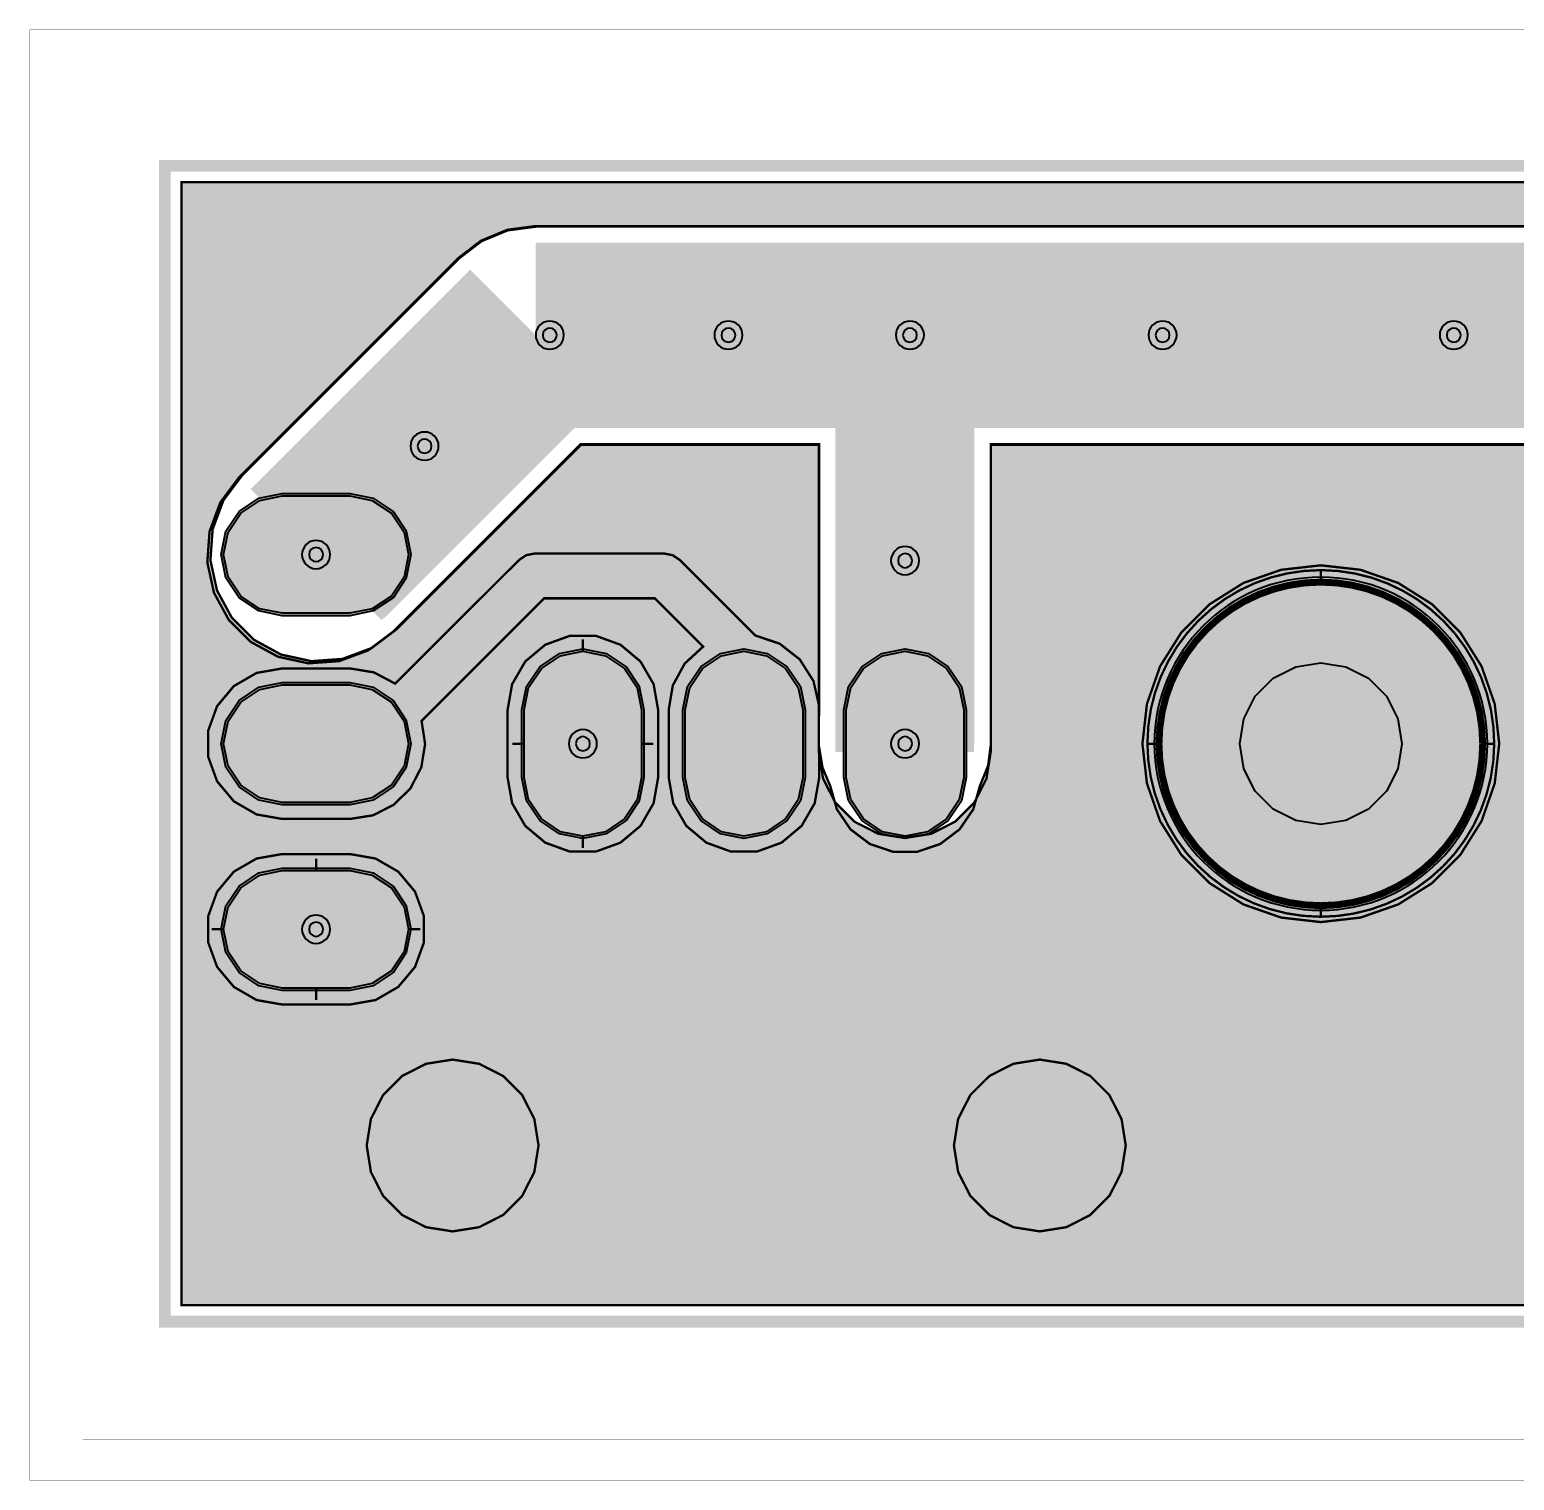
# Model space of a CAD drawing. Header units: millimetres. Extents: x -3 to 303, y -3 to 28.
# Drawn here: x -2.92 to 29.18, y -3.43 to 27.94 of the extents above; entities that cross this region are included whole.
import ezdxf

# ---------------------------------------------------------------- set-up
doc = ezdxf.new("R2010")
doc.units = ezdxf.units.MM
doc.header["$MEASUREMENT"] = 0
for name, color, linetype, true_color in [('Board-Outline-Layer', 7, 'Continuous', 0xff00ff), ('Bottom-Layer', 7, 'Continuous', 0x0000ff), ('Bottom-Paste-Mask-Layer', 7, 'Continuous', 0x800000), ('Bottom-Solder-Mask-Layer', 7, 'Continuous', 0xaa00ff), ('Document-Layer', 7, 'Continuous', 0xffffff), ('Hole-Layer', 7, 'Continuous', 0x222222), ('Mechanical-Layer', 7, 'Continuous', 0xf022f0), ('Multi-Layer', 7, 'Continuous', 0xc0c0c0), ('Top-Layer', 7, 'Continuous', 0xff0000), ('Top-Paste-Mask-Layer', 7, 'Continuous', 0x808080), ('Top-Solder-Mask-Layer', 7, 'Continuous', 0x800080)]:
    doc.layers.add(name, color=color, linetype=linetype, true_color=true_color)

msp = doc.modelspace()

# ---------------------------------------------------------------- hatches: boundary and pattern name
at = {"layer": 'Bottom-Layer'}
for points in [[(299.642, 24.642), (299.642, 17.719), (299.417, 18.168), (299.102, 18.558), (294.668, 22.993), (294.179, 23.367), (293.611, 23.603), (293, 23.683), (8.025, 23.683), (7.415, 23.603), (6.846, 23.367), (6.358, 22.993), (1.67, 18.304), (1.268, 17.767), (1.033, 17.138), (0.985, 16.469), (1.128, 15.813), (1.449, 15.224), (1.924, 14.749), (2.513, 14.428), (3.169, 14.285), (3.838, 14.333), (4.467, 14.567), (5.005, 14.97), (9.002, 18.967), (14.144, 18.967), (14.144, 12.319), (14.235, 11.745), (14.499, 11.227), (14.91, 10.816), (15.428, 10.552), (16.002, 10.461), (16.576, 10.552), (17.094, 10.816), (17.505, 11.227), (17.769, 11.745), (17.86, 12.319), (17.86, 18.967), (32.178, 18.967), (32.178, 12.319), (32.269, 11.745), (32.533, 11.227), (32.944, 10.816), (33.462, 10.552), (34.036, 10.461), (34.61, 10.552), (35.128, 10.816), (35.539, 11.227), (35.803, 11.745), (35.894, 12.319), (35.894, 18.967), (64.309, 18.967), (64.309, 12.319), (64.4, 11.745), (64.664, 11.227), (65.075, 10.816), (65.593, 10.552), (66.167, 10.461), (66.741, 10.552), (67.259, 10.816), (67.67, 11.227), (67.934, 11.745), (68.025, 12.319), (68.025, 18.967), (82.343, 18.967), (82.343, 12.319), (82.434, 11.745), (82.698, 11.227), (83.109, 10.816), (83.627, 10.552), (84.201, 10.461), (84.775, 10.552), (85.293, 10.816), (85.704, 11.227), (85.968, 11.745), (86.059, 12.319), (86.059, 18.967), (94.916, 18.967), (94.916, 16.96), (95.007, 16.386), (95.271, 15.868), (95.682, 15.457), (96.2, 15.193), (96.774, 15.102), (97.348, 15.193), (97.866, 15.457), (98.277, 15.868), (98.541, 16.386), (98.632, 16.96), (98.632, 18.967), (101.647, 18.967), (101.647, 16.96), (101.738, 16.386), (102.002, 15.868), (102.413, 15.457), (102.931, 15.193), (103.505, 15.102), (104.079, 15.193), (104.597, 15.457), (105.008, 15.868), (105.272, 16.386), (105.363, 16.96), (105.363, 18.967), (114.347, 18.967), (114.347, 12.319), (114.438, 11.745), (114.702, 11.227), (115.113, 10.816), (115.631, 10.552), (116.205, 10.461), (116.779, 10.552), (117.297, 10.816), (117.709, 11.227), (117.972, 11.745), (118.063, 12.319), (118.063, 18.967), (132.381, 18.967), (132.381, 12.319), (132.472, 11.745), (132.736, 11.227), (133.147, 10.816), (133.665, 10.552), (134.239, 10.461), (134.813, 10.552), (135.331, 10.816), (135.743, 11.227), (136.006, 11.745), (136.097, 12.319), (136.097, 18.967), (164.639, 18.967), (164.639, 12.319), (164.73, 11.745), (164.994, 11.227), (165.405, 10.816), (165.923, 10.552), (166.497, 10.461), (167.072, 10.552), (167.59, 10.816), (168.001, 11.227), (168.265, 11.745), (168.355, 12.319), (168.355, 18.967), (182.038, 18.967), (182.038, 12.319), (182.129, 11.745), (182.393, 11.227), (182.804, 10.816), (183.322, 10.552), (183.896, 10.461), (184.471, 10.552), (184.989, 10.816), (185.4, 11.227), (185.664, 11.745), (185.755, 12.319), (185.755, 18.967), (194.865, 18.967), (194.865, 16.833), (194.956, 16.259), (195.22, 15.741), (195.631, 15.33), (196.149, 15.066), (196.723, 14.975), (197.298, 15.066), (197.816, 15.33), (198.227, 15.741), (198.491, 16.259), (198.582, 16.833), (198.582, 18.967), (201.596, 18.967), (201.596, 16.891), (201.687, 16.317), (201.951, 15.799), (202.362, 15.388), (202.88, 15.124), (203.454, 15.033), (204.029, 15.124), (204.547, 15.388), (204.958, 15.799), (205.222, 16.317), (205.313, 16.891), (205.313, 18.967), (214.55, 18.967), (214.55, 12.319), (214.641, 11.745), (214.905, 11.227), (215.316, 10.816), (215.834, 10.552), (216.408, 10.461), (216.983, 10.552), (217.501, 10.816), (217.912, 11.227), (218.176, 11.745), (218.267, 12.319), (218.267, 18.967), (231.949, 18.967), (231.949, 12.319), (232.04, 11.745), (232.304, 11.227), (232.715, 10.816), (233.233, 10.552), (233.807, 10.461), (234.382, 10.552), (234.9, 10.816), (235.311, 11.227), (235.575, 11.745), (235.666, 12.319), (235.666, 18.967), (264.461, 18.967), (264.461, 12.319), (264.552, 11.745), (264.816, 11.227), (265.227, 10.816), (265.745, 10.552), (266.32, 10.461), (266.894, 10.552), (267.412, 10.816), (267.823, 11.227), (268.087, 11.745), (268.178, 12.319), (268.178, 18.967), (281.86, 18.967), (281.86, 12.319), (281.951, 11.745), (282.215, 11.227), (282.626, 10.816), (283.144, 10.552), (283.719, 10.461), (284.293, 10.552), (284.811, 10.816), (285.222, 11.227), (285.486, 11.745), (285.577, 12.319), (285.577, 18.967), (292.024, 18.967), (295.767, 15.224), (296.304, 14.822), (296.932, 14.587), (297.601, 14.539), (298.256, 14.681), (298.845, 15.001), (299.32, 15.475), (299.642, 16.063), (299.642, 0.358), (0.358, 0.358), (0.358, 24.642)], [(21.142, 12.5), (21.239, 11.642), (21.524, 10.826), (21.984, 10.095), (22.595, 9.484), (23.326, 9.024), (24.142, 8.739), (25, 8.642), (25.859, 8.739), (26.674, 9.024), (27.406, 9.484), (28.016, 10.095), (28.476, 10.826), (28.761, 11.642), (28.858, 12.5), (28.761, 13.359), (28.476, 14.174), (28.016, 14.906), (27.406, 15.516), (26.674, 15.976), (25.859, 16.261), (25, 16.358), (24.142, 16.261), (23.326, 15.976), (22.595, 15.516), (21.984, 14.906), (21.524, 14.174), (21.239, 13.359)], [(21.5, 12.5, 1), (28.5, 12.5, 1)], [(4.365, 3.81), (4.456, 3.236), (4.72, 2.718), (5.131, 2.307), (5.649, 2.043), (6.223, 1.952), (6.797, 2.043), (7.315, 2.307), (7.726, 2.718), (7.99, 3.236), (8.081, 3.81), (7.99, 4.384), (7.726, 4.902), (7.315, 5.313), (6.797, 5.577), (6.223, 5.668), (5.649, 5.577), (5.131, 5.313), (4.72, 4.902), (4.456, 4.384)], [(17.065, 3.81), (17.156, 3.236), (17.42, 2.718), (17.831, 2.307), (18.349, 2.043), (18.923, 1.952), (19.497, 2.043), (20.015, 2.307), (20.426, 2.718), (20.69, 3.236), (20.781, 3.81), (20.69, 4.384), (20.426, 4.902), (20.015, 5.313), (19.497, 5.577), (18.923, 5.668), (18.349, 5.577), (17.831, 5.313), (17.42, 4.902), (17.156, 4.384)]]:
    msp.add_hatch(color=256, dxfattribs=at).paths.add_polyline_path(points)
at = {"layer": 'Bottom-Paste-Mask-Layer'}
msp.add_hatch(color=256, dxfattribs=at).paths.add_polyline_path([(21.5, 12.5, 1), (28.5, 12.5, 1)])
at = {"layer": 'Bottom-Solder-Mask-Layer'}
msp.add_hatch(color=256, dxfattribs=at).paths.add_polyline_path([(21.398, 12.5, 1), (28.602, 12.5, 1)])
at = {"layer": 'Hole-Layer'}
msp.add_hatch(color=256, dxfattribs=at).paths.add_polyline_path([(24.998, 10.75), (24.457, 10.836), (23.969, 11.084), (23.582, 11.471), (23.333, 11.959), (23.248, 12.5), (23.333, 13.041), (23.582, 13.529), (23.969, 13.916), (24.457, 14.164), (24.998, 14.25), (25.003, 14.25), (25.543, 14.164), (26.031, 13.916), (26.418, 13.529), (26.667, 13.041), (26.753, 12.5), (26.667, 11.959), (26.418, 11.471), (26.031, 11.084), (25.543, 10.836), (25.003, 10.75)])
at = {"layer": 'Multi-Layer'}
for points in [[(21.5, 12.5, 1), (28.5, 12.5, 1)], [(21.5, 12.5, 1), (28.5, 12.5, 1)], [(21.5, 12.5, 1), (28.5, 12.5, 1)], [(4.723, 3.81, 1), (7.723, 3.81, 1)], [(17.423, 3.81, 1), (20.423, 3.81, 1)]]:
    msp.add_hatch(color=256, dxfattribs=at).paths.add_polyline_path(points)
at = {"layer": 'Top-Layer'}
for points in [[(299.642, 12.183), (299.642, 8.557), (299.442, 9.077), (299.079, 9.498), (298.594, 9.773), (298.045, 9.868), (296.585, 9.868), (296.029, 9.77), (295.539, 9.487), (295.175, 9.054), (294.982, 8.523), (294.982, 7.957), (295.175, 7.426), (295.539, 6.993), (296.029, 6.71), (296.585, 6.612), (298.045, 6.612), (298.594, 6.707), (299.079, 6.982), (299.442, 7.403), (299.642, 7.923), (299.642, 0.358), (0.358, 0.358), (0.358, 24.642), (299.642, 24.642), (299.642, 17.147), (299.514, 17.618), (299.291, 18.053), (298.983, 18.433), (294.412, 23.004), (293.924, 23.378), (293.355, 23.614), (292.744, 23.694), (8.016, 23.694), (7.406, 23.614), (6.837, 23.378), (6.349, 23.004), (1.603, 18.258), (1.2, 17.72), (0.966, 17.091), (0.918, 16.422), (1.061, 15.766), (1.382, 15.177), (1.857, 14.702), (2.446, 14.381), (3.102, 14.238), (3.771, 14.286), (4.4, 14.52), (4.937, 14.923), (8.993, 18.978), (14.15, 18.978), (14.15, 13.316), (14.027, 13.856), (13.731, 14.323), (13.295, 14.664), (12.771, 14.839), (11.138, 16.472), (10.981, 16.577), (10.795, 16.614), (8.001, 16.614), (7.815, 16.577), (7.658, 16.472), (4.983, 13.798), (4.519, 14.043), (4, 14.128), (2.54, 14.128), (1.983, 14.03), (1.493, 13.747), (1.13, 13.314), (0.937, 12.783), (0.937, 12.217), (1.13, 11.686), (1.493, 11.253), (1.983, 10.97), (2.54, 10.872), (4, 10.872), (4.502, 10.951), (4.954, 11.181), (5.314, 11.539), (5.546, 11.99), (5.628, 12.492), (5.552, 12.993), (8.202, 15.644), (10.594, 15.644), (11.64, 14.598), (11.243, 14.234), (10.985, 13.761), (10.896, 13.23), (10.896, 11.77), (10.994, 11.213), (11.277, 10.723), (11.71, 10.36), (12.241, 10.167), (12.807, 10.167), (13.338, 10.36), (13.771, 10.723), (14.054, 11.213), (14.152, 11.77), (14.152, 12.408), (14.223, 11.983), (14.39, 11.586), (14.533, 11.081), (14.829, 10.647), (15.248, 10.33), (15.746, 10.163), (16.271, 10.163), (16.768, 10.33), (17.187, 10.647), (17.483, 11.081), (17.626, 11.586), (17.805, 12.027), (17.866, 12.5), (17.866, 18.978), (32.338, 18.978), (32.338, 12.504), (32.366, 12.178), (32.452, 11.862), (32.452, 11.77), (32.535, 11.258), (32.775, 10.797), (33.147, 10.436), (33.614, 10.21), (34.129, 10.143), (34.639, 10.241), (35.092, 10.494), (35.442, 10.878), (35.654, 11.352), (35.826, 11.613), (35.953, 11.9), (35.953, 11.77), (36.051, 11.213), (36.334, 10.723), (36.767, 10.36), (37.298, 10.167), (37.864, 10.167), (38.395, 10.36), (38.828, 10.723), (39.111, 11.213), (39.209, 11.77), (39.209, 13.23), (39.15, 13.666), (38.976, 14.07), (38.7, 14.413), (38.342, 14.669), (39.444, 15.771), (60.124, 15.771), (61.5, 14.395), (61.234, 14.055), (61.067, 13.658), (61.01, 13.23), (61.01, 11.77), (61.108, 11.213), (61.391, 10.723), (61.824, 10.36), (62.355, 10.167), (62.921, 10.167), (63.452, 10.36), (63.885, 10.723), (64.168, 11.213), (64.266, 11.77), (64.266, 13.23), (64.173, 13.774), (63.903, 14.255), (63.488, 14.619), (62.975, 14.823), (62.423, 14.844), (60.668, 16.599), (60.511, 16.704), (60.325, 16.741), (39.243, 16.741), (39.057, 16.704), (38.9, 16.599), (37.238, 14.937), (37.183, 14.872), (37.141, 14.797), (36.678, 14.585), (36.303, 14.239), (36.054, 13.794), (36.054, 18.978), (64.293, 18.978), (64.293, 12.504), (64.345, 12.067), (64.498, 11.655), (64.62, 11.143), (64.898, 10.696), (65.305, 10.362), (65.796, 10.175), (66.322, 10.154), (66.827, 10.302), (67.258, 10.604), (67.571, 11.027), (67.732, 11.528), (67.938, 11.997), (68.009, 12.504), (68.009, 18.978), (82.452, 18.978), (82.452, 12.504), (82.48, 12.178), (82.566, 11.862), (82.566, 11.77), (82.649, 11.258), (82.889, 10.797), (83.261, 10.436), (83.729, 10.21), (84.243, 10.143), (84.753, 10.241), (85.206, 10.494), (85.556, 10.878), (85.768, 11.352), (85.941, 11.613), (86.067, 11.9), (86.067, 11.77), (86.165, 11.213), (86.448, 10.723), (86.881, 10.36), (87.412, 10.167), (87.978, 10.167), (88.509, 10.36), (88.942, 10.723), (89.225, 11.213), (89.323, 11.77), (89.323, 13.23), (89.223, 13.794), (88.933, 14.288), (88.489, 14.651), (89.482, 15.644), (92.001, 15.644), (94.46, 13.185), (94.317, 12.663), (94.353, 12.122), (94.565, 11.624), (94.928, 11.222), (95.403, 10.962), (95.937, 10.872), (97.397, 10.872), (97.905, 10.953), (98.362, 11.188), (98.723, 11.555), (98.951, 12.015), (101.224, 12.015), (101.453, 11.555), (101.814, 11.188), (102.271, 10.953), (102.778, 10.872), (104.238, 10.872), (104.76, 10.958), (105.226, 11.206), (105.589, 11.591), (105.809, 12.071), (105.863, 12.597), (105.747, 13.112), (108.278, 15.644), (110.924, 15.644), (111.932, 14.636), (111.502, 14.273), (111.221, 13.785), (111.124, 13.23), (111.124, 11.77), (111.222, 11.213), (111.505, 10.723), (111.938, 10.36), (112.469, 10.167), (113.035, 10.167), (113.566, 10.36), (113.999, 10.723), (114.282, 11.213), (114.38, 11.77), (114.38, 12.408), (114.451, 11.983), (114.619, 11.586), (114.761, 11.081), (115.057, 10.647), (115.476, 10.33), (115.974, 10.163), (116.499, 10.163), (116.996, 10.33), (117.415, 10.647), (117.711, 11.081), (117.854, 11.586), (118.033, 12.027), (118.094, 12.5), (118.094, 18.978), (132.387, 18.978), (132.387, 12.5), (132.448, 12.027), (132.628, 11.586), (132.77, 11.081), (133.066, 10.647), (133.485, 10.33), (133.983, 10.163), (134.508, 10.163), (135.005, 10.33), (135.424, 10.647), (135.72, 11.081), (135.863, 11.586), (136.042, 12.027), (136.103, 12.5), (136.103, 18.978), (164.639, 18.978), (164.639, 12.935), (164.588, 12.474), (164.652, 12.015), (164.828, 11.586), (164.969, 11.085), (165.26, 10.654), (165.673, 10.337), (166.164, 10.166), (166.685, 10.16), (167.181, 10.317), (167.601, 10.623), (167.904, 11.046), (168.058, 11.543), (168.28, 12.026), (168.355, 12.552), (168.355, 18.978), (182.041, 18.978), (182.041, 12.5), (182.102, 12.027), (182.282, 11.586), (182.424, 11.081), (182.72, 10.647), (183.139, 10.33), (183.637, 10.163), (184.162, 10.163), (184.66, 10.33), (185.078, 10.647), (185.374, 11.081), (185.517, 11.586), (185.696, 12.027), (185.758, 12.5), (185.758, 18.978), (194.852, 18.978), (194.852, 17.764), (194.537, 17.345), (194.372, 16.848), (194.374, 16.324), (194.542, 15.827), (194.858, 15.41), (195.291, 15.115), (195.796, 14.972), (196.237, 14.793), (196.71, 14.732), (197.182, 14.793), (197.624, 14.972), (198.128, 15.115), (198.561, 15.41), (198.878, 15.827), (199.046, 16.324), (199.048, 16.848), (198.882, 17.345), (198.568, 17.764), (198.568, 18.978), (201.569, 18.978), (201.569, 17.876), (201.224, 17.51), (201.007, 17.056), (200.939, 16.558), (201.027, 16.063), (201.261, 15.618), (201.62, 15.265), (202.07, 15.04), (202.567, 14.962), (202.826, 14.962), (203.427, 14.862), (204.028, 14.962), (204.544, 15.046), (205.007, 15.29), (205.368, 15.667), (205.592, 16.14), (205.654, 16.659), (205.548, 17.171), (205.285, 17.623), (205.285, 18.978), (214.448, 18.978), (214.448, 12.5), (214.509, 12.027), (214.688, 11.586), (214.831, 11.081), (215.127, 10.647), (215.546, 10.33), (216.043, 10.163), (216.568, 10.163), (217.066, 10.33), (217.485, 10.647), (217.781, 11.081), (217.924, 11.586), (218.103, 12.027), (218.164, 12.5), (218.164, 18.978), (231.901, 18.978), (231.901, 12.5), (231.962, 12.027), (232.142, 11.586), (232.285, 11.081), (232.581, 10.647), (232.999, 10.33), (233.497, 10.163), (234.022, 10.163), (234.52, 10.33), (234.938, 10.647), (235.234, 11.081), (235.377, 11.586), (235.556, 12.027), (235.618, 12.5), (235.618, 18.978), (264.435, 18.978), (264.435, 12.5), (264.496, 12.027), (264.675, 11.586), (264.818, 11.081), (265.114, 10.647), (265.533, 10.33), (266.03, 10.163), (266.555, 10.163), (267.053, 10.33), (267.472, 10.647), (267.768, 11.081), (267.911, 11.586), (268.09, 12.027), (268.151, 12.5), (268.151, 18.978), (281.888, 18.978), (281.888, 12.5), (281.95, 12.027), (282.129, 11.586), (282.272, 11.081), (282.568, 10.647), (282.986, 10.33), (283.484, 10.163), (284.009, 10.163), (284.507, 10.33), (284.925, 10.647), (285.222, 11.081), (285.364, 11.586), (285.544, 12.027), (285.605, 12.5), (285.605, 18.978), (291.768, 18.978), (295.648, 15.098), (296.162, 14.708), (296.762, 14.473), (297.403, 14.409), (298.038, 14.52), (298.619, 14.8), (299.102, 15.226), (299.452, 15.767), (299.642, 16.383), (299.642, 12.817), (299.442, 13.337), (299.079, 13.758), (298.594, 14.033), (298.045, 14.128), (296.585, 14.128), (296.255, 14.094), (295.938, 13.994), (293.46, 16.472), (293.302, 16.577), (293.117, 16.614), (289.307, 16.614), (289.121, 16.577), (288.964, 16.472), (287.324, 14.832), (286.794, 14.638), (286.363, 14.274), (286.082, 13.786), (285.984, 13.23), (285.984, 11.77), (286.082, 11.213), (286.365, 10.723), (286.798, 10.36), (287.329, 10.167), (287.895, 10.167), (288.426, 10.36), (288.859, 10.723), (289.142, 11.213), (289.24, 11.77), (289.24, 13.23), (289.148, 13.769), (288.883, 14.247), (288.475, 14.611), (289.508, 15.644), (292.916, 15.644), (295.202, 13.358), (295.008, 12.905), (294.96, 12.415), (295.059, 11.932), (295.299, 11.502), (295.656, 11.163), (296.099, 10.946), (296.585, 10.872), (298.045, 10.872), (298.594, 10.967), (299.079, 11.242), (299.442, 11.663)], [(2.54, 15.32), (2.054, 15.417), (1.642, 15.692), (1.367, 16.104), (1.27, 16.59), (1.367, 17.076), (1.642, 17.488), (2.054, 17.763), (2.54, 17.86), (4, 17.86), (4.486, 17.763), (4.898, 17.488), (5.173, 17.076), (5.27, 16.59), (5.173, 16.104), (4.898, 15.692), (4.486, 15.417), (4, 15.32)], [(21.142, 12.5), (21.239, 11.642), (21.524, 10.826), (21.984, 10.095), (22.595, 9.484), (23.326, 9.024), (24.142, 8.739), (25, 8.642), (25.859, 8.739), (26.674, 9.024), (27.406, 9.484), (28.016, 10.095), (28.476, 10.826), (28.761, 11.642), (28.858, 12.5), (28.761, 13.359), (28.476, 14.174), (28.016, 14.906), (27.406, 15.516), (26.674, 15.976), (25.859, 16.261), (25, 16.358), (24.142, 16.261), (23.326, 15.976), (22.595, 15.516), (21.984, 14.906), (21.524, 14.174), (21.239, 13.359)], [(21.5, 12.5, 1), (28.5, 12.5, 1)], [(7.412, 13.23), (7.412, 11.77), (7.51, 11.213), (7.793, 10.723), (8.226, 10.36), (8.757, 10.167), (9.323, 10.167), (9.854, 10.36), (10.287, 10.723), (10.57, 11.213), (10.668, 11.77), (10.668, 13.23), (10.57, 13.787), (10.287, 14.277), (9.854, 14.64), (9.323, 14.833), (8.757, 14.833), (8.226, 14.64), (7.793, 14.277), (7.51, 13.787)], [(10.31, 11.77), (10.213, 11.284), (9.938, 10.872), (9.526, 10.597), (9.04, 10.5), (8.554, 10.597), (8.142, 10.872), (7.867, 11.284), (7.77, 11.77), (7.77, 13.23), (7.867, 13.716), (8.142, 14.128), (8.554, 14.403), (9.04, 14.5), (9.526, 14.403), (9.938, 14.128), (10.213, 13.716), (10.31, 13.23)], [(13.794, 11.77), (13.697, 11.284), (13.422, 10.872), (13.01, 10.597), (12.524, 10.5), (12.038, 10.597), (11.626, 10.872), (11.351, 11.284), (11.254, 11.77), (11.254, 13.23), (11.351, 13.716), (11.626, 14.128), (12.038, 14.403), (12.524, 14.5), (13.01, 14.403), (13.422, 14.128), (13.697, 13.716), (13.794, 13.23)], [(17.278, 11.77), (17.181, 11.284), (16.906, 10.872), (16.494, 10.597), (16.008, 10.5), (15.522, 10.597), (15.11, 10.872), (14.835, 11.284), (14.738, 11.77), (14.738, 13.23), (14.835, 13.716), (15.11, 14.128), (15.522, 14.403), (16.008, 14.5), (16.494, 14.403), (16.906, 14.128), (17.181, 13.716), (17.278, 13.23)], [(2.54, 11.23), (2.054, 11.327), (1.642, 11.602), (1.367, 12.014), (1.27, 12.5), (1.367, 12.986), (1.642, 13.398), (2.054, 13.673), (2.54, 13.77), (4, 13.77), (4.486, 13.673), (4.898, 13.398), (5.173, 12.986), (5.27, 12.5), (5.173, 12.014), (4.898, 11.602), (4.486, 11.327), (4, 11.23)], [(4, 10.114), (2.54, 10.114), (1.983, 10.016), (1.493, 9.733), (1.13, 9.3), (0.937, 8.769), (0.937, 8.203), (1.13, 7.672), (1.493, 7.239), (1.983, 6.956), (2.54, 6.858), (4, 6.858), (4.557, 6.956), (5.047, 7.239), (5.41, 7.672), (5.603, 8.203), (5.603, 8.769), (5.41, 9.3), (5.047, 9.733), (4.557, 10.016)], [(2.54, 7.216), (2.054, 7.313), (1.642, 7.588), (1.367, 8), (1.27, 8.486), (1.367, 8.972), (1.642, 9.384), (2.054, 9.659), (2.54, 9.756), (4, 9.756), (4.486, 9.659), (4.898, 9.384), (5.173, 8.972), (5.27, 8.486), (5.173, 8), (4.898, 7.588), (4.486, 7.313), (4, 7.216)], [(4.365, 3.81), (4.456, 3.236), (4.72, 2.718), (5.131, 2.307), (5.649, 2.043), (6.223, 1.952), (6.797, 2.043), (7.315, 2.307), (7.726, 2.718), (7.99, 3.236), (8.081, 3.81), (7.99, 4.384), (7.726, 4.902), (7.315, 5.313), (6.797, 5.577), (6.223, 5.668), (5.649, 5.577), (5.131, 5.313), (4.72, 4.902), (4.456, 4.384)], [(17.065, 3.81), (17.156, 3.236), (17.42, 2.718), (17.831, 2.307), (18.349, 2.043), (18.923, 1.952), (19.497, 2.043), (20.015, 2.307), (20.426, 2.718), (20.69, 3.236), (20.781, 3.81), (20.69, 4.384), (20.426, 4.902), (20.015, 5.313), (19.497, 5.577), (18.923, 5.668), (18.349, 5.577), (17.831, 5.313), (17.42, 4.902), (17.156, 4.384)]]:
    msp.add_hatch(color=256, dxfattribs=at).paths.add_polyline_path(points)
at = {"layer": 'Top-Paste-Mask-Layer'}
for points in [[(2.54, 15.32), (2.054, 15.417), (1.642, 15.692), (1.367, 16.104), (1.27, 16.59), (1.367, 17.076), (1.642, 17.488), (2.054, 17.763), (2.54, 17.86), (4, 17.86), (4.486, 17.763), (4.898, 17.488), (5.173, 17.076), (5.27, 16.59), (5.173, 16.104), (4.898, 15.692), (4.486, 15.417), (4, 15.32)], [(21.5, 12.5, 1), (28.5, 12.5, 1)], [(10.31, 11.77), (10.213, 11.284), (9.938, 10.872), (9.526, 10.597), (9.04, 10.5), (8.554, 10.597), (8.142, 10.872), (7.867, 11.284), (7.77, 11.77), (7.77, 13.23), (7.867, 13.716), (8.142, 14.128), (8.554, 14.403), (9.04, 14.5), (9.526, 14.403), (9.938, 14.128), (10.213, 13.716), (10.31, 13.23)], [(13.794, 11.77), (13.697, 11.284), (13.422, 10.872), (13.01, 10.597), (12.524, 10.5), (12.038, 10.597), (11.626, 10.872), (11.351, 11.284), (11.254, 11.77), (11.254, 13.23), (11.351, 13.716), (11.626, 14.128), (12.038, 14.403), (12.524, 14.5), (13.01, 14.403), (13.422, 14.128), (13.697, 13.716), (13.794, 13.23)], [(17.278, 11.77), (17.181, 11.284), (16.906, 10.872), (16.494, 10.597), (16.008, 10.5), (15.522, 10.597), (15.11, 10.872), (14.835, 11.284), (14.738, 11.77), (14.738, 13.23), (14.835, 13.716), (15.11, 14.128), (15.522, 14.403), (16.008, 14.5), (16.494, 14.403), (16.906, 14.128), (17.181, 13.716), (17.278, 13.23)], [(2.54, 11.23), (2.054, 11.327), (1.642, 11.602), (1.367, 12.014), (1.27, 12.5), (1.367, 12.986), (1.642, 13.398), (2.054, 13.673), (2.54, 13.77), (4, 13.77), (4.486, 13.673), (4.898, 13.398), (5.173, 12.986), (5.27, 12.5), (5.173, 12.014), (4.898, 11.602), (4.486, 11.327), (4, 11.23)], [(2.54, 7.216), (2.054, 7.313), (1.642, 7.588), (1.367, 8), (1.27, 8.486), (1.367, 8.972), (1.642, 9.384), (2.054, 9.659), (2.54, 9.756), (4, 9.756), (4.486, 9.659), (4.898, 9.384), (5.173, 8.972), (5.27, 8.486), (5.173, 8), (4.898, 7.588), (4.486, 7.313), (4, 7.216)]]:
    msp.add_hatch(color=256, dxfattribs=at).paths.add_polyline_path(points)
at = {"layer": 'Top-Solder-Mask-Layer'}
for points in [[(2.54, 15.269), (2.035, 15.37), (1.606, 15.656), (1.32, 16.085), (1.219, 16.59), (1.32, 17.095), (1.606, 17.524), (2.035, 17.81), (2.54, 17.911), (4, 17.911), (4.505, 17.81), (4.934, 17.524), (5.22, 17.095), (5.321, 16.59), (5.22, 16.085), (4.934, 15.656), (4.505, 15.37), (4, 15.269)], [(21.398, 12.5, 1), (28.602, 12.5, 1)], [(10.361, 11.77), (10.26, 11.265), (9.974, 10.836), (9.545, 10.55), (9.04, 10.449), (8.535, 10.55), (8.106, 10.836), (7.82, 11.265), (7.719, 11.77), (7.719, 13.23), (7.82, 13.735), (8.106, 14.164), (8.535, 14.45), (9.04, 14.551), (9.545, 14.45), (9.974, 14.164), (10.26, 13.735), (10.361, 13.23)], [(13.845, 11.77), (13.744, 11.265), (13.458, 10.836), (13.029, 10.55), (12.524, 10.449), (12.019, 10.55), (11.59, 10.836), (11.304, 11.265), (11.203, 11.77), (11.203, 13.23), (11.304, 13.735), (11.59, 14.164), (12.019, 14.45), (12.524, 14.551), (13.029, 14.45), (13.458, 14.164), (13.744, 13.735), (13.845, 13.23)], [(17.329, 11.77), (17.228, 11.265), (16.942, 10.836), (16.513, 10.55), (16.008, 10.449), (15.503, 10.55), (15.074, 10.836), (14.788, 11.265), (14.687, 11.77), (14.687, 13.23), (14.788, 13.735), (15.074, 14.164), (15.503, 14.45), (16.008, 14.551), (16.513, 14.45), (16.942, 14.164), (17.228, 13.735), (17.329, 13.23)], [(2.54, 11.179), (2.035, 11.28), (1.606, 11.566), (1.32, 11.995), (1.219, 12.5), (1.32, 13.005), (1.606, 13.434), (2.035, 13.72), (2.54, 13.821), (4, 13.821), (4.505, 13.72), (4.934, 13.434), (5.22, 13.005), (5.321, 12.5), (5.22, 11.995), (4.934, 11.566), (4.505, 11.28), (4, 11.179)], [(2.54, 7.165), (2.035, 7.266), (1.606, 7.552), (1.32, 7.981), (1.219, 8.486), (1.32, 8.991), (1.606, 9.42), (2.035, 9.706), (2.54, 9.807), (4, 9.807), (4.505, 9.706), (4.934, 9.42), (5.22, 8.991), (5.321, 8.486), (5.22, 7.981), (4.934, 7.552), (4.505, 7.266), (4, 7.165)]]:
    msp.add_hatch(color=256, dxfattribs=at).paths.add_polyline_path(points)

# ---------------------------------------------------------------- linework, layer by layer
at = {"layer": 'Board-Outline-Layer', "const_width": 0.254}
msp.add_lwpolyline([(0, 0), (0, 25), (300.001, 25), (300.001, 0)], close=True, dxfattribs=at)
at = {"layer": 'Bottom-Layer'}
for points, const_width in [([(-1.778, -2.54), (-1.778, 26.797), (301.88, 26.797), (301.88, -2.54)], 0.00508), ([(21.142, 12.5), (21.239, 11.642), (21.524, 10.826), (21.984, 10.095), (22.595, 9.484), (23.326, 9.024), (24.142, 8.739), (25, 8.642), (25.859, 8.739), (26.674, 9.024), (27.406, 9.484), (28.016, 10.095), (28.476, 10.826), (28.761, 11.642), (28.858, 12.5), (28.761, 13.359), (28.476, 14.174), (28.016, 14.906), (27.406, 15.516), (26.674, 15.976), (25.859, 16.261), (25, 16.358), (24.142, 16.261), (23.326, 15.976), (22.595, 15.516), (21.984, 14.906), (21.524, 14.174), (21.239, 13.359)], 0.0508), ([(4.365, 3.81), (4.456, 3.236), (4.72, 2.718), (5.131, 2.307), (5.649, 2.043), (6.223, 1.952), (6.797, 2.043), (7.315, 2.307), (7.726, 2.718), (7.99, 3.236), (8.081, 3.81), (7.99, 4.384), (7.726, 4.902), (7.315, 5.313), (6.797, 5.577), (6.223, 5.668), (5.649, 5.577), (5.131, 5.313), (4.72, 4.902), (4.456, 4.384)], 0.0508), ([(17.065, 3.81), (17.156, 3.236), (17.42, 2.718), (17.831, 2.307), (18.349, 2.043), (18.923, 1.952), (19.497, 2.043), (20.015, 2.307), (20.426, 2.718), (20.69, 3.236), (20.781, 3.81), (20.69, 4.384), (20.426, 4.902), (20.015, 5.313), (19.497, 5.577), (18.923, 5.668), (18.349, 5.577), (17.831, 5.313), (17.42, 4.902), (17.156, 4.384)], 0.0508)]:
    msp.add_lwpolyline(points, close=True, dxfattribs=dict(at, const_width=const_width))
for points, const_width in [([(299.642, 0.358), (0.358, 0.358), (0.358, 24.642), (299.642, 24.642)], 0.0508), ([(293, 23.683), (8.025, 23.683), (7.415, 23.603), (6.846, 23.367), (6.358, 22.993), (1.67, 18.304), (1.268, 17.767), (1.033, 17.138), (0.985, 16.469), (1.128, 15.813), (1.449, 15.224), (1.924, 14.749), (2.513, 14.428), (3.169, 14.285), (3.838, 14.333), (4.467, 14.567), (5.005, 14.97), (9.002, 18.967), (14.144, 18.967), (14.144, 12.319), (14.235, 11.745), (14.499, 11.227), (14.91, 10.816), (15.428, 10.552), (16.002, 10.461), (16.576, 10.552), (17.094, 10.816), (17.505, 11.227), (17.769, 11.745), (17.86, 12.319), (17.86, 18.967), (32.178, 18.967)], 0.0508), ([(3.337, 16.637), (8.025, 21.325)], 4), ([(8.025, 21.325), (57.975, 21.325)], 4), ([(16.002, 20.32), (16.002, 12.319)], 3), ([(25, 15.997), (25, 16.257)], 0.0508), ([(21.503, 12.5), (21.244, 12.5)], 0.0508), ([(28.498, 12.5), (28.757, 12.5)], 0.0508), ([(25, 9.003), (25, 8.743)], 0.0508)]:
    msp.add_lwpolyline(points, dxfattribs=dict(at, const_width=const_width))
msp.add_lwpolyline([(21.5, 12.5, 1), (28.5, 12.5, 1)], format="xyb", close=True, dxfattribs=at)
at = {"layer": 'Bottom-Paste-Mask-Layer'}
msp.add_lwpolyline([(21.5, 12.5, 1), (28.5, 12.5, 1)], format="xyb", close=True, dxfattribs=at)
at = {"layer": 'Bottom-Solder-Mask-Layer'}
msp.add_lwpolyline([(21.398, 12.5, 1), (28.602, 12.5, 1)], format="xyb", close=True, dxfattribs=at)
at = {"layer": 'Document-Layer', "const_width": 0.15}
msp.add_lwpolyline([(28.5, 12.5, 0.999), (21.5, 12.496, 0.999), (28.5, 12.491)], format="xyb", dxfattribs=at)
msp.add_lwpolyline([(28.5, 12.5, 0.999), (21.5, 12.496, 0.999), (28.5, 12.491)], format="xyb", dxfattribs=at)
at = {"layer": 'Hole-Layer'}
for points in [[(8.172, 21.336, 1), (8.477, 21.336), (8.477, 21.336, 1), (8.172, 21.336)], [(12.036, 21.336, 1), (12.341, 21.336), (12.341, 21.336, 1), (12.036, 21.336)], [(3.118, 16.59, 1), (3.423, 16.59), (3.423, 16.59, 1), (3.118, 16.59)], [(15.856, 16.459, 1), (16.161, 16.459), (16.161, 16.459, 1), (15.856, 16.459)], [(8.888, 12.5, 1), (9.193, 12.5), (9.193, 12.5, 1), (8.888, 12.5)], [(15.856, 12.5, 1), (16.161, 12.5), (16.161, 12.5, 1), (15.856, 12.5)]]:
    msp.add_lwpolyline(points, format="xyb", dxfattribs=at)
for points in [[(15.96, 21.336, 1), (16.265, 21.336, 1)], [(21.425, 21.336, 1), (21.73, 21.336, 1)], [(27.723, 21.336, 1), (28.028, 21.336, 1)], [(5.464, 18.936, 1), (5.769, 18.936, 1)], [(3.118, 8.486, 1), (3.423, 8.486, 1)]]:
    msp.add_lwpolyline(points, format="xyb", close=True, dxfattribs=at)
msp.add_lwpolyline([(24.998, 10.75), (24.457, 10.836), (23.969, 11.084), (23.582, 11.471), (23.333, 11.959), (23.248, 12.5), (23.333, 13.041), (23.582, 13.529), (23.969, 13.916), (24.457, 14.164), (24.998, 14.25), (25.003, 14.25), (25.543, 14.164), (26.031, 13.916), (26.418, 13.529), (26.667, 13.041), (26.753, 12.5), (26.667, 11.959), (26.418, 11.471), (26.031, 11.084), (25.543, 10.836), (25.003, 10.75)], close=True, dxfattribs=at)
at = {"layer": 'Mechanical-Layer', "const_width": 0.05}
msp.add_lwpolyline([(28.75, 12.5, 0.999), (21.25, 12.516, 0.999), (28.75, 12.491)], format="xyb", dxfattribs=at)
msp.add_lwpolyline([(28.75, 12.5, 0.999), (21.25, 12.516, 0.999), (28.75, 12.491)], format="xyb", dxfattribs=at)
at = {"layer": 'Multi-Layer'}
for points in [[(8.02, 21.336, 1), (8.63, 21.336), (8.63, 21.336, 1), (8.02, 21.336)], [(11.884, 21.336, 1), (12.494, 21.336), (12.494, 21.336, 1), (11.884, 21.336)], [(15.808, 21.336, 1), (16.418, 21.336), (16.418, 21.336, 1), (15.808, 21.336)], [(21.273, 21.336, 1), (21.883, 21.336), (21.883, 21.336, 1), (21.273, 21.336)], [(27.571, 21.336, 1), (28.181, 21.336), (28.181, 21.336, 1), (27.571, 21.336)], [(2.965, 16.59, 1), (3.575, 16.59), (3.575, 16.59, 1), (2.965, 16.59)], [(15.703, 16.459, 1), (16.313, 16.459), (16.313, 16.459, 1), (15.703, 16.459)], [(8.735, 12.5, 1), (9.345, 12.5), (9.345, 12.5, 1), (8.735, 12.5)], [(15.703, 12.5, 1), (16.313, 12.5), (16.313, 12.5, 1), (15.703, 12.5)], [(2.965, 8.486, 1), (3.575, 8.486), (3.575, 8.486, 1), (2.965, 8.486)]]:
    msp.add_lwpolyline(points, format="xyb", dxfattribs=at)
for points in [[(5.311, 18.936, 1), (5.921, 18.936, 1)], [(21.5, 12.5, 1), (28.5, 12.5, 1)], [(21.5, 12.5, 1), (28.5, 12.5, 1)], [(21.5, 12.5, 1), (28.5, 12.5, 1)]]:
    msp.add_lwpolyline(points, format="xyb", close=True, dxfattribs=at)
at = {"layer": 'Multi-Layer', "const_width": 0.645}
msp.add_lwpolyline([(4.723, 3.81, 1), (7.723, 3.81), (7.723, 3.81, 1), (4.723, 3.81)], format="xyb", dxfattribs=at)
msp.add_lwpolyline([(17.423, 3.81, 1), (20.423, 3.81, 1)], format="xyb", close=True, dxfattribs=at)
at = {"layer": 'Top-Layer'}
for points, const_width in [([(-2.921, -3.429), (-2.921, 27.94), (302.896, 27.94), (302.896, -3.429)], 0.00508), ([(21.142, 12.5), (21.239, 11.642), (21.524, 10.826), (21.984, 10.095), (22.595, 9.484), (23.326, 9.024), (24.142, 8.739), (25, 8.642), (25.859, 8.739), (26.674, 9.024), (27.406, 9.484), (28.016, 10.095), (28.476, 10.826), (28.761, 11.642), (28.858, 12.5), (28.761, 13.359), (28.476, 14.174), (28.016, 14.906), (27.406, 15.516), (26.674, 15.976), (25.859, 16.261), (25, 16.358), (24.142, 16.261), (23.326, 15.976), (22.595, 15.516), (21.984, 14.906), (21.524, 14.174), (21.239, 13.359)], 0.0508), ([(7.412, 13.23), (7.412, 11.77), (7.51, 11.213), (7.793, 10.723), (8.226, 10.36), (8.757, 10.167), (9.323, 10.167), (9.854, 10.36), (10.287, 10.723), (10.57, 11.213), (10.668, 11.77), (10.668, 13.23), (10.57, 13.787), (10.287, 14.277), (9.854, 14.64), (9.323, 14.833), (8.757, 14.833), (8.226, 14.64), (7.793, 14.277), (7.51, 13.787)], 0.0508), ([(4, 10.114), (2.54, 10.114), (1.983, 10.016), (1.493, 9.733), (1.13, 9.3), (0.937, 8.769), (0.937, 8.203), (1.13, 7.672), (1.493, 7.239), (1.983, 6.956), (2.54, 6.858), (4, 6.858), (4.557, 6.956), (5.047, 7.239), (5.41, 7.672), (5.603, 8.203), (5.603, 8.769), (5.41, 9.3), (5.047, 9.733), (4.557, 10.016)], 0.0508), ([(4.365, 3.81), (4.456, 3.236), (4.72, 2.718), (5.131, 2.307), (5.649, 2.043), (6.223, 1.952), (6.797, 2.043), (7.315, 2.307), (7.726, 2.718), (7.99, 3.236), (8.081, 3.81), (7.99, 4.384), (7.726, 4.902), (7.315, 5.313), (6.797, 5.577), (6.223, 5.668), (5.649, 5.577), (5.131, 5.313), (4.72, 4.902), (4.456, 4.384)], 0.0508), ([(17.065, 3.81), (17.156, 3.236), (17.42, 2.718), (17.831, 2.307), (18.349, 2.043), (18.923, 1.952), (19.497, 2.043), (20.015, 2.307), (20.426, 2.718), (20.69, 3.236), (20.781, 3.81), (20.69, 4.384), (20.426, 4.902), (20.015, 5.313), (19.497, 5.577), (18.923, 5.668), (18.349, 5.577), (17.831, 5.313), (17.42, 4.902), (17.156, 4.384)], 0.0508)]:
    msp.add_lwpolyline(points, close=True, dxfattribs=dict(at, const_width=const_width))
for points, const_width in [([(299.642, 0.358), (0.358, 0.358), (0.358, 24.642), (299.642, 24.642)], 0.0508), ([(292.744, 23.694), (8.016, 23.694), (7.406, 23.614), (6.837, 23.378), (6.349, 23.004), (1.603, 18.258), (1.2, 17.72), (0.966, 17.091), (0.918, 16.422), (1.061, 15.766), (1.382, 15.177), (1.857, 14.702), (2.446, 14.381), (3.102, 14.238), (3.771, 14.286), (4.4, 14.52), (4.937, 14.923), (8.993, 18.978), (14.15, 18.978), (14.15, 13.316), (14.027, 13.856), (13.731, 14.323), (13.295, 14.664), (12.771, 14.839), (11.138, 16.472), (10.981, 16.577), (10.795, 16.614), (8.001, 16.614), (7.815, 16.577), (7.658, 16.472), (4.983, 13.798), (4.519, 14.043), (4, 14.128), (2.54, 14.128), (1.983, 14.03), (1.493, 13.747), (1.13, 13.314), (0.937, 12.783), (0.937, 12.217), (1.13, 11.686), (1.493, 11.253), (1.983, 10.97), (2.54, 10.872), (4, 10.872), (4.502, 10.951), (4.954, 11.181), (5.314, 11.539), (5.546, 11.99), (5.628, 12.492), (5.552, 12.993), (8.202, 15.644), (10.594, 15.644), (11.64, 14.598), (11.243, 14.234), (10.985, 13.761), (10.896, 13.23), (10.896, 11.77), (10.994, 11.213), (11.277, 10.723), (11.71, 10.36), (12.241, 10.167), (12.807, 10.167), (13.338, 10.36), (13.771, 10.723), (14.054, 11.213), (14.152, 11.77), (14.152, 12.408), (14.223, 11.983), (14.39, 11.586), (14.533, 11.081), (14.829, 10.647), (15.248, 10.33), (15.746, 10.163), (16.271, 10.163), (16.768, 10.33), (17.187, 10.647), (17.483, 11.081), (17.626, 11.586), (17.805, 12.027), (17.866, 12.5), (17.866, 18.978), (32.338, 18.978)], 0.0508), ([(5.616, 18.936), (8.016, 21.336)], 4), ([(8.016, 21.336), (8.325, 21.336)], 4), ([(8.325, 21.336), (12.189, 21.336)], 4), ([(12.189, 21.336), (15.993, 21.336)], 4), ([(15.993, 21.336), (16.026, 21.336)], 4), ([(16.026, 21.336), (16.113, 21.336)], 4), ([(16.113, 21.336), (21.578, 21.336)], 4), ([(21.578, 21.336), (27.876, 21.336)], 4), ([(27.876, 21.336), (34.076, 21.336)], 4), ([(16.008, 21.321), (15.993, 21.336)], 3), ([(16.008, 16.459), (16.008, 21.321)], 3), ([(16.026, 21.336), (16.022, 21.34)], 3), ([(16.037, 21.325), (16.026, 21.336)], 3), ([(16.113, 21.336), (16.109, 21.34)], 3), ([(16.124, 21.325), (16.113, 21.336)], 3), ([(16.002, 20.828), (15.987, 20.843)], 3), ([(3.27, 16.59), (5.616, 18.936)], 4), ([(16.008, 12.5), (16.008, 16.459)], 3), ([(4.372, 12.5), (8.001, 16.129)], 0.254), ([(8.001, 16.129), (10.795, 16.129)], 0.254), ([(10.795, 16.129), (12.524, 14.4)], 0.254), ([(25, 15.997), (25, 16.257)], 0.0508), ([(9.04, 14.497), (9.04, 14.757)], 0.0508), ([(12.524, 14.4), (12.524, 12.5)], 0.254), ([(3.27, 12.5), (4.372, 12.5)], 0.254), ([(7.773, 12.5), (7.513, 12.5)], 0.0508), ([(10.307, 12.5), (10.567, 12.5)], 0.0508), ([(21.503, 12.5), (21.244, 12.5)], 0.0508), ([(28.498, 12.5), (28.757, 12.5)], 0.0508), ([(9.04, 10.503), (9.04, 10.243)], 0.0508), ([(3.27, 9.753), (3.27, 10.013)], 0.0508), ([(25, 9.003), (25, 8.743)], 0.0508), ([(1.273, 8.486), (1.013, 8.486)], 0.0508), ([(5.267, 8.486), (5.527, 8.486)], 0.0508), ([(3.27, 7.219), (3.27, 6.959)], 0.0508)]:
    msp.add_lwpolyline(points, dxfattribs=dict(at, const_width=const_width))
for points in [[(2.54, 15.32), (2.054, 15.417), (1.642, 15.692), (1.367, 16.104), (1.27, 16.59), (1.367, 17.076), (1.642, 17.488), (2.054, 17.763), (2.54, 17.86), (4, 17.86), (4.486, 17.763), (4.898, 17.488), (5.173, 17.076), (5.27, 16.59), (5.173, 16.104), (4.898, 15.692), (4.486, 15.417), (4, 15.32)], [(10.31, 11.77), (10.213, 11.284), (9.938, 10.872), (9.526, 10.597), (9.04, 10.5), (8.554, 10.597), (8.142, 10.872), (7.867, 11.284), (7.77, 11.77), (7.77, 13.23), (7.867, 13.716), (8.142, 14.128), (8.554, 14.403), (9.04, 14.5), (9.526, 14.403), (9.938, 14.128), (10.213, 13.716), (10.31, 13.23)], [(13.794, 11.77), (13.697, 11.284), (13.422, 10.872), (13.01, 10.597), (12.524, 10.5), (12.038, 10.597), (11.626, 10.872), (11.351, 11.284), (11.254, 11.77), (11.254, 13.23), (11.351, 13.716), (11.626, 14.128), (12.038, 14.403), (12.524, 14.5), (13.01, 14.403), (13.422, 14.128), (13.697, 13.716), (13.794, 13.23)], [(17.278, 11.77), (17.181, 11.284), (16.906, 10.872), (16.494, 10.597), (16.008, 10.5), (15.522, 10.597), (15.11, 10.872), (14.835, 11.284), (14.738, 11.77), (14.738, 13.23), (14.835, 13.716), (15.11, 14.128), (15.522, 14.403), (16.008, 14.5), (16.494, 14.403), (16.906, 14.128), (17.181, 13.716), (17.278, 13.23)], [(2.54, 11.23), (2.054, 11.327), (1.642, 11.602), (1.367, 12.014), (1.27, 12.5), (1.367, 12.986), (1.642, 13.398), (2.054, 13.673), (2.54, 13.77), (4, 13.77), (4.486, 13.673), (4.898, 13.398), (5.173, 12.986), (5.27, 12.5), (5.173, 12.014), (4.898, 11.602), (4.486, 11.327), (4, 11.23)], [(2.54, 7.216), (2.054, 7.313), (1.642, 7.588), (1.367, 8), (1.27, 8.486), (1.367, 8.972), (1.642, 9.384), (2.054, 9.659), (2.54, 9.756), (4, 9.756), (4.486, 9.659), (4.898, 9.384), (5.173, 8.972), (5.27, 8.486), (5.173, 8), (4.898, 7.588), (4.486, 7.313), (4, 7.216)]]:
    msp.add_lwpolyline(points, close=True, dxfattribs=at)
msp.add_lwpolyline([(21.5, 12.5, 1), (28.5, 12.5, 1)], format="xyb", close=True, dxfattribs=at)
at = {"layer": 'Top-Paste-Mask-Layer'}
for points in [[(2.54, 15.32), (2.054, 15.417), (1.642, 15.692), (1.367, 16.104), (1.27, 16.59), (1.367, 17.076), (1.642, 17.488), (2.054, 17.763), (2.54, 17.86), (4, 17.86), (4.486, 17.763), (4.898, 17.488), (5.173, 17.076), (5.27, 16.59), (5.173, 16.104), (4.898, 15.692), (4.486, 15.417), (4, 15.32)], [(10.31, 11.77), (10.213, 11.284), (9.938, 10.872), (9.526, 10.597), (9.04, 10.5), (8.554, 10.597), (8.142, 10.872), (7.867, 11.284), (7.77, 11.77), (7.77, 13.23), (7.867, 13.716), (8.142, 14.128), (8.554, 14.403), (9.04, 14.5), (9.526, 14.403), (9.938, 14.128), (10.213, 13.716), (10.31, 13.23)], [(13.794, 11.77), (13.697, 11.284), (13.422, 10.872), (13.01, 10.597), (12.524, 10.5), (12.038, 10.597), (11.626, 10.872), (11.351, 11.284), (11.254, 11.77), (11.254, 13.23), (11.351, 13.716), (11.626, 14.128), (12.038, 14.403), (12.524, 14.5), (13.01, 14.403), (13.422, 14.128), (13.697, 13.716), (13.794, 13.23)], [(17.278, 11.77), (17.181, 11.284), (16.906, 10.872), (16.494, 10.597), (16.008, 10.5), (15.522, 10.597), (15.11, 10.872), (14.835, 11.284), (14.738, 11.77), (14.738, 13.23), (14.835, 13.716), (15.11, 14.128), (15.522, 14.403), (16.008, 14.5), (16.494, 14.403), (16.906, 14.128), (17.181, 13.716), (17.278, 13.23)], [(2.54, 11.23), (2.054, 11.327), (1.642, 11.602), (1.367, 12.014), (1.27, 12.5), (1.367, 12.986), (1.642, 13.398), (2.054, 13.673), (2.54, 13.77), (4, 13.77), (4.486, 13.673), (4.898, 13.398), (5.173, 12.986), (5.27, 12.5), (5.173, 12.014), (4.898, 11.602), (4.486, 11.327), (4, 11.23)], [(2.54, 7.216), (2.054, 7.313), (1.642, 7.588), (1.367, 8), (1.27, 8.486), (1.367, 8.972), (1.642, 9.384), (2.054, 9.659), (2.54, 9.756), (4, 9.756), (4.486, 9.659), (4.898, 9.384), (5.173, 8.972), (5.27, 8.486), (5.173, 8), (4.898, 7.588), (4.486, 7.313), (4, 7.216)]]:
    msp.add_lwpolyline(points, close=True, dxfattribs=at)
msp.add_lwpolyline([(21.5, 12.5, 1), (28.5, 12.5, 1)], format="xyb", close=True, dxfattribs=at)
at = {"layer": 'Top-Solder-Mask-Layer'}
for points in [[(2.54, 15.269), (2.035, 15.37), (1.606, 15.656), (1.32, 16.085), (1.219, 16.59), (1.32, 17.095), (1.606, 17.524), (2.035, 17.81), (2.54, 17.911), (4, 17.911), (4.505, 17.81), (4.934, 17.524), (5.22, 17.095), (5.321, 16.59), (5.22, 16.085), (4.934, 15.656), (4.505, 15.37), (4, 15.269)], [(10.361, 11.77), (10.26, 11.265), (9.974, 10.836), (9.545, 10.55), (9.04, 10.449), (8.535, 10.55), (8.106, 10.836), (7.82, 11.265), (7.719, 11.77), (7.719, 13.23), (7.82, 13.735), (8.106, 14.164), (8.535, 14.45), (9.04, 14.551), (9.545, 14.45), (9.974, 14.164), (10.26, 13.735), (10.361, 13.23)], [(13.845, 11.77), (13.744, 11.265), (13.458, 10.836), (13.029, 10.55), (12.524, 10.449), (12.019, 10.55), (11.59, 10.836), (11.304, 11.265), (11.203, 11.77), (11.203, 13.23), (11.304, 13.735), (11.59, 14.164), (12.019, 14.45), (12.524, 14.551), (13.029, 14.45), (13.458, 14.164), (13.744, 13.735), (13.845, 13.23)], [(17.329, 11.77), (17.228, 11.265), (16.942, 10.836), (16.513, 10.55), (16.008, 10.449), (15.503, 10.55), (15.074, 10.836), (14.788, 11.265), (14.687, 11.77), (14.687, 13.23), (14.788, 13.735), (15.074, 14.164), (15.503, 14.45), (16.008, 14.551), (16.513, 14.45), (16.942, 14.164), (17.228, 13.735), (17.329, 13.23)], [(2.54, 11.179), (2.035, 11.28), (1.606, 11.566), (1.32, 11.995), (1.219, 12.5), (1.32, 13.005), (1.606, 13.434), (2.035, 13.72), (2.54, 13.821), (4, 13.821), (4.505, 13.72), (4.934, 13.434), (5.22, 13.005), (5.321, 12.5), (5.22, 11.995), (4.934, 11.566), (4.505, 11.28), (4, 11.179)], [(2.54, 7.165), (2.035, 7.266), (1.606, 7.552), (1.32, 7.981), (1.219, 8.486), (1.32, 8.991), (1.606, 9.42), (2.035, 9.706), (2.54, 9.807), (4, 9.807), (4.505, 9.706), (4.934, 9.42), (5.22, 8.991), (5.321, 8.486), (5.22, 7.981), (4.934, 7.552), (4.505, 7.266), (4, 7.165)]]:
    msp.add_lwpolyline(points, close=True, dxfattribs=at)
msp.add_lwpolyline([(21.398, 12.5, 1), (28.602, 12.5, 1)], format="xyb", close=True, dxfattribs=at)

doc.saveas('drawing.dxf')
